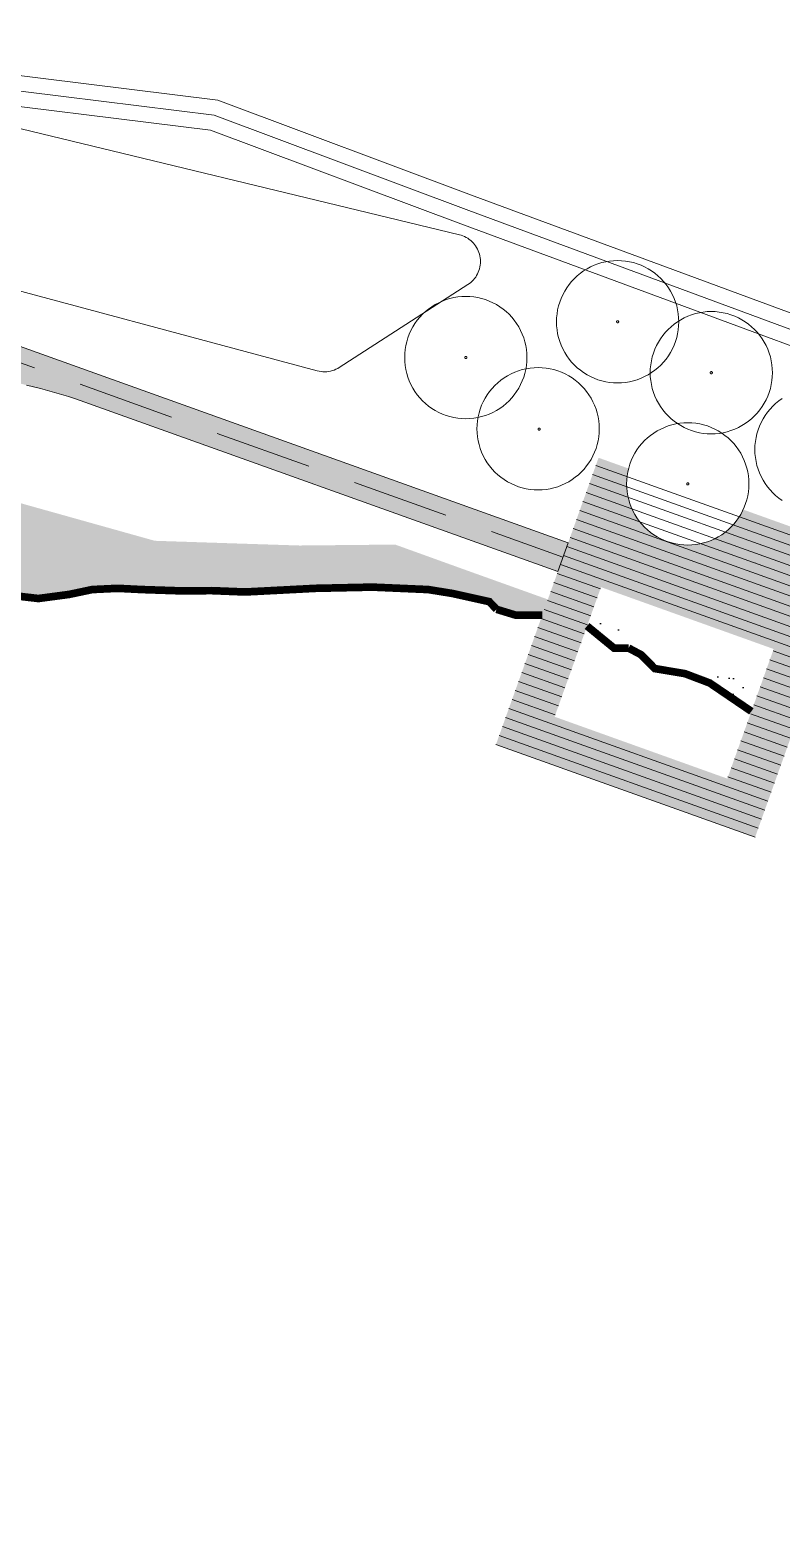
# Model space of a CAD drawing. Header units: inches. Extents: x 501854 to 503583, y 4345579 to 4347155.
# Drawn here: x 502454 to 502503.2, y 4346390.6 to 4346487.5 of the extents above; entities that cross this region are included whole.
import ezdxf

# ---------------------------------------------------------------- set-up
doc = ezdxf.new("R2010")
doc.units = ezdxf.units.IN
doc.header["$MEASUREMENT"] = 0
doc.linetypes.add('HIDDEN', pattern=[9.525, 6.35, -3.175])
for name, color, linetype, lineweight in [('cp_alberi_linea', 252, 'Continuous', 9), ('cp_canne_tratteggio', 16, 'Continuous', 0), ('cp_limite laguna_linea', 124, 'Continuous', 13), ('cp_piattaforme_tratteggio', 16, 'Continuous', 0), ('cp_pozzette_linee', 142, 'Continuous', 5), ('cp_profilo passerella_linea', 14, 'Continuous', 13), ('cp_recinzioni leggere_linea', 132, 'Continuous', 9), ('cp_retino nav', 124, 'Continuous', 13), ('cp_simboli_linea', 21, 'Continuous', 5), ('cp_vegetazione_linee', 34, 'Continuous', 5)]:
    doc.layers.add(name, color=color, linetype=linetype, lineweight=lineweight)
doc.layers.add('cp_retino_passerella', color=12, linetype='Continuous')
pattern_1 = [(64.2604, (502743.642, 4346446.89), (-1.385729, 2.538138), [0, -2.28, 0, -2.55, 0, -2.4375]), (34.2604, (502743.642, 4346446.89), (0.464291, 4.97512), [0, -1.23, 0, -2.055, 0, -0.7875]), (354.2604, (502741.9946, 4346446.0592), (4.167091, 2.1108425), [0, -0.75, 0, -2.7, 0, -3.525]), (344.2604, (502741.9946, 4346446.059), (3.433469, 3.205822), [0, -0.375, 0, -1.77, 0, -2.025])]

msp = doc.modelspace()

# ---------------------------------------------------------------- hatches: boundary and pattern name
at = {"layer": 'cp_canne_tratteggio', "lineweight": 25}
h = msp.add_hatch(dxfattribs=at)
h.set_pattern_fill('AR-SAND', color=256, scale=1.5, angle=25)
h.set_pattern_definition(pattern_1)
h.paths.add_polyline_path([(501986.281, 4346399.105), (501992.935, 4346401.656, -0.087858), (502078.709, 4346409.996), (502055.176, 4346414.128), (502047.071, 4346414.128), (502025.651, 4346411.815), (502013.493, 4346410.948), (502005.099, 4346407.913), (501993.376, 4346406.178), (501985.56, 4346402.565), (501978.787, 4346403.354), (501975.795, 4346402.313), (501965.994, 4346398.9), (501964.513, 4346399.967), (501961.036, 4346399.377), (501962.485, 4346390.561), (501963.844, 4346390.744), (501967.866, 4346392.12), (501971.252, 4346393.39), (501974.533, 4346394.66), (501979.402, 4346396.565)])
h.paths.add_polyline_path([(502122.318, 4346406.595), (502113.821, 4346407.327), (502102.834, 4346410.692), (502094.776, 4346410.253), (502093.479, 4346408.389, -0.035951), (502128.187, 4346400.979, 0.258775), (502196.159, 4346400.784, -0.063887), (502290.862, 4346433.897), (502290.862, 4346435.079), (502280.765, 4346435.569), (502257.539, 4346429.251), (502239.698, 4346421.898), (502222.613, 4346417.467), (502208.549, 4346409.046), (502193.63, 4346406.067), (502190.347, 4346403.683), (502187.363, 4346401.001), (502176.025, 4346397.127), (502167.371, 4346396.68), (502159.464, 4346394.892), (502138.873, 4346399.28), (502134.918, 4346402.791)])
h.paths.add_polyline_path([(502082.177, 4346412.009), (502078.709, 4346409.996, -0.015034), (502093.479, 4346408.389)])
h.paths.add_polyline_path([(502353.44, 4346437.805), (502354.244, 4346437.9), (502354.964, 4346438.069), (502355.547, 4346438.302), (502356.563, 4346438.725), (502358.087, 4346439.318), (502361.452, 4346440.821), (502363.483, 4346441.012), (502364.457, 4346441.117), (502365.369, 4346441.35), (502367.418, 4346442.095), (502371.102, 4346442.109), (502371.631, 4346442.175), (502372.491, 4346442.44), (502374.304, 4346443.293), (502376.262, 4346443.763), (502378.312, 4346444.093), (502380.584, 4346444.453), (502380.673, 4346444.471), (502380.76, 4346444.498), (502383.669, 4346445.521), (502386.395, 4346446.699), (502394.491, 4346449.874), (502399.095, 4346451.621), (502406.16, 4346454.081), (502409.811, 4346455.272), (502413.541, 4346456.463), (502419.206, 4346458.222), (502423.489, 4346459.318), (502428.518, 4346459.416), (502430.836, 4346458.9), (502430.914, 4346458.886), (502430.993, 4346458.878), (502431.073, 4346458.876), (502431.153, 4346458.881), (502433.057, 4346459.071), (502434.565, 4346459.23), (502436.708, 4346459.151), (502440.607, 4346458.851), (502442.907, 4346458.276), (502445.462, 4346456.328), (502446.313, 4346455.579), (502447.979, 4346454.316), (502448.702, 4346453.847), (502450.589, 4346452.859), (502452.556, 4346450.76), (502453.244, 4346450.469), (502454.62, 4346450.311), (502456.632, 4346450.578), (502458.764, 4346451.027), (502461.394, 4346450.896), (502463.775, 4346450.816), (502465.978, 4346450.824), (502468.141, 4346450.737), (502472.745, 4346450.975), (502476.475, 4346451.055), (502480.67, 4346450.872), (502484.119, 4346450.105), (502484.594, 4346449.605), (502485.876, 4346449.214), (502487.584, 4346449.214), (502487.954, 4346450.248), (502482.423, 4346452.229), (502477.963, 4346453.837), (502471.707, 4346453.775), (502467.867, 4346453.899), (502462.23, 4346454.085), (502449.304, 4346457.705), (502448.036, 4346460.08), (502444.59, 4346462.583), (502438.482, 4346461.957), (502425.325, 4346461.645), (502408.566, 4346456.483), (502391.651, 4346451.165), (502384.446, 4346450.383), (502375.519, 4346446.941), (502356.375, 4346443.499), (502353.164, 4346441.458), (502348.98, 4346439.32), (502335.746, 4346437.863), (502321.539, 4346434.462), (502311.987, 4346435.116), (502308.869, 4346435.113), (502308.869, 4346433.462), (502311.87, 4346433.28), (502313.105, 4346433.175), (502317.259, 4346432.963), (502320.022, 4346432.81), (502320.095, 4346432.809), (502320.167, 4346432.813), (502320.184, 4346432.815), (502323.397, 4346433.772), (502326.917, 4346434.228), (502330.279, 4346434.155), (502330.79, 4346434.216), (502333.195, 4346434.963), (502334.981, 4346434.82), (502336.092, 4346434.851), (502337.68, 4346434.851), (502339.823, 4346435.014), (502342.598, 4346435.624), (502344.93, 4346435.846), (502347.955, 4346436.558), (502349.731, 4346437.279), (502351.928, 4346437.686)])
h.paths.add_polyline_path([(502768.185, 4346429.638), (502763.485, 4346428.055), (502757.435, 4346427.839), (502754.975, 4346427.752), (502747.195, 4346428.991), (502747.239, 4346427.582), (502750.564, 4346426.502), (502752.866, 4346426.184), (502755.644, 4346426.105), (502757.708, 4346426.263), (502759.613, 4346426.581), (502761.915, 4346426.978), (502764.058, 4346426.978), (502766.36, 4346427.057), (502768.257, 4346427.328)])
h = msp.add_hatch(dxfattribs=at)
h.set_pattern_fill('AR-SAND', color=256, scale=1.5, angle=25)
h.set_pattern_definition(pattern_1)
h.paths.add_polyline_path([(502500.462, 4346445.247), (502500.602, 4346445.768), (502495.022, 4346447.271), (502490.778, 4346449.237), (502490.519, 4346448.513), (502491.02, 4346448.102), (502491.963, 4346447.329), (502492.281, 4346447.069), (502493.236, 4346447.069), (502494.057, 4346446.632), (502494.951, 4346445.729), (502496.923, 4346445.398), (502498.542, 4346444.786), (502500.692, 4346443.325), (502501.271, 4346442.931), (502501.914, 4346444.727)])
at = {"layer": 'cp_piattaforme_tratteggio'}
h = msp.add_hatch(dxfattribs=at)
h.set_pattern_fill('ANSI31', color=256, scale=5, angle=-225)
h.set_pattern_definition([(160.2992, (502484.5595, 4346440.7671), (-0.210693, -0.588416), [])])
h.paths.add_polyline_path([(502508.221, 4346453.442), (502491.271, 4346459.512), (502488.406, 4346451.509), (502488.406, 4346451.509), (502487.732, 4346449.626), (502484.559, 4346440.767), (502501.509, 4346434.698), (502505.356, 4346445.44)])
h.paths.add_polyline_path([(502502.731, 4346447.007), (502499.696, 4346438.534), (502488.394, 4346442.581), (502491.414, 4346451.011), (502491.429, 4346451.054)], flags=16)
at = {"layer": 'cp_retino nav'}
h = msp.add_hatch(color=256, dxfattribs=at)
h.dxf.hatch_style = 1
h.paths.add_polyline_path([(502488.406, 4346451.509), (502488.406, 4346451.509), (502487.732, 4346449.626), (502484.559, 4346440.767), (502501.509, 4346434.698), (502505.356, 4346445.44), (502505.556, 4346445.998), (502505.555, 4346445.998), (502506.23, 4346447.88), (502508.221, 4346453.442), (502500.733, 4346456.124), (502500.693, 4346456.036), (502500.57, 4346455.805), (502500.432, 4346455.583), (502500.279, 4346455.37), (502500.113, 4346455.168), (502499.934, 4346454.977), (502499.743, 4346454.798), (502499.541, 4346454.632), (502499.328, 4346454.48), (502499.106, 4346454.341), (502498.875, 4346454.218), (502498.637, 4346454.11), (502498.392, 4346454.018), (502498.141, 4346453.942), (502497.886, 4346453.882), (502497.628, 4346453.84), (502497.368, 4346453.814), (502497.106, 4346453.805), (502496.844, 4346453.814), (502496.584, 4346453.84), (502496.326, 4346453.882), (502496.071, 4346453.942), (502495.82, 4346454.018), (502495.575, 4346454.11), (502495.337, 4346454.218), (502495.106, 4346454.341), (502494.884, 4346454.48), (502494.671, 4346454.632), (502494.469, 4346454.798), (502494.277, 4346454.977), (502494.099, 4346455.168), (502493.932, 4346455.37), (502493.78, 4346455.583), (502493.642, 4346455.805), (502493.518, 4346456.036), (502493.41, 4346456.275), (502493.318, 4346456.52), (502493.242, 4346456.77), (502493.183, 4346457.025), (502493.14, 4346457.283), (502493.114, 4346457.544), (502493.106, 4346457.805), (502493.114, 4346458.067), (502493.14, 4346458.328), (502493.183, 4346458.586), (502493.235, 4346458.809), (502491.271, 4346459.512)])
h.paths.add_polyline_path([(502491.429, 4346451.054), (502502.731, 4346447.007), (502499.696, 4346438.534), (502488.394, 4346442.581), (502491.414, 4346451.011)], flags=16)
at = {"layer": 'cp_retino_passerella'}
h = msp.add_hatch(color=256, dxfattribs=at)
h.dxf.hatch_style = 1
h.paths.add_polyline_path([(502443.922, 4346465.511), (502442.968, 4346465.513), (502442.492, 4346465.507), (502442.015, 4346465.495), (502441.539, 4346465.479), (502441.063, 4346465.457), (502440.587, 4346465.431), (502440.112, 4346465.399), (502439.636, 4346465.362), (502439.162, 4346465.321), (502438.687, 4346465.274), (502438.214, 4346465.222), (502437.74, 4346465.165), (502437.268, 4346465.104), (502436.796, 4346465.037), (502436.325, 4346464.965), (502435.854, 4346464.888), (502435.385, 4346464.806), (502434.916, 4346464.719), (502434.449, 4346464.628), (502433.982, 4346464.531), (502433.516, 4346464.429), (502427.375, 4346462.836), (502402.757, 4346456.451), (502378.206, 4346450.083), (502353.553, 4346443.689), (502325.215, 4346436.339), (502324.719, 4346436.232), (502324.216, 4346436.168), (502323.709, 4346436.147), (502308.869, 4346436.147), (502308.869, 4346438.147), (502323.709, 4346438.147), (502324.047, 4346438.161), (502324.382, 4346438.204), (502324.713, 4346438.275), (502353.051, 4346445.625), (502377.704, 4346452.019), (502402.255, 4346458.387), (502426.873, 4346464.772), (502442.258, 4346468.762), (502442.97, 4346468.922), (502443.692, 4346469.034), (502444.419, 4346469.098), (502445.15, 4346469.114), (502445.879, 4346469.081), (502446.605, 4346469), (502447.324, 4346468.871), (502448.032, 4346468.694), (502448.728, 4346468.471), (502489.28, 4346453.95), (502488.604, 4346452.068), (502457.044, 4346463.369), (502456.589, 4346463.512), (502456.133, 4346463.65), (502455.675, 4346463.784), (502455.217, 4346463.912), (502454.756, 4346464.036), (502454.295, 4346464.155), (502453.832, 4346464.269), (502453.368, 4346464.378), (502452.903, 4346464.482), (502452.437, 4346464.581), (502451.97, 4346464.675), (502451.501, 4346464.765), (502451.032, 4346464.849), (502450.562, 4346464.928), (502450.092, 4346465.002), (502449.62, 4346465.072), (502449.148, 4346465.136), (502448.675, 4346465.195), (502448.201, 4346465.249), (502447.727, 4346465.299), (502447.253, 4346465.343), (502446.778, 4346465.382), (502446.302, 4346465.416), (502445.827, 4346465.445), (502445.351, 4346465.469), (502444.875, 4346465.488), (502444.398, 4346465.502)])

# ---------------------------------------------------------------- linework, layer by layer
at = {"layer": 'cp_alberi_linea'}
for points in [[(502496.509, 4346468.667), (502496.483, 4346468.927), (502496.441, 4346469.186), (502496.381, 4346469.44), (502496.305, 4346469.691), (502496.213, 4346469.936), (502496.105, 4346470.174), (502495.982, 4346470.405), (502495.844, 4346470.627), (502495.691, 4346470.84), (502495.525, 4346471.043), (502495.346, 4346471.234), (502495.155, 4346471.413), (502494.953, 4346471.579), (502494.74, 4346471.731), (502494.518, 4346471.869), (502494.287, 4346471.993), (502494.048, 4346472.101), (502493.803, 4346472.193), (502493.553, 4346472.269), (502493.298, 4346472.328), (502493.04, 4346472.371), (502492.779, 4346472.397), (502492.518, 4346472.405), (502492.256, 4346472.397), (502491.996, 4346472.371), (502491.737, 4346472.328), (502491.482, 4346472.269), (502491.232, 4346472.193), (502490.987, 4346472.101), (502490.748, 4346471.993), (502490.518, 4346471.869), (502490.295, 4346471.731), (502490.083, 4346471.579), (502489.88, 4346471.413), (502489.689, 4346471.234), (502489.51, 4346471.043), (502489.344, 4346470.84), (502489.192, 4346470.627), (502489.054, 4346470.405), (502488.93, 4346470.174), (502488.822, 4346469.936), (502488.73, 4346469.691), (502488.654, 4346469.44), (502488.594, 4346469.186), (502488.552, 4346468.927), (502488.526, 4346468.667), (502488.518, 4346468.405), (502488.526, 4346468.144), (502488.552, 4346467.883), (502488.594, 4346467.625), (502488.654, 4346467.37), (502488.73, 4346467.119), (502488.822, 4346466.874), (502488.93, 4346466.636), (502489.054, 4346466.405), (502489.192, 4346466.183), (502489.344, 4346465.97), (502489.51, 4346465.768), (502489.689, 4346465.577), (502489.88, 4346465.398), (502490.083, 4346465.232), (502490.295, 4346465.079), (502490.518, 4346464.941), (502490.748, 4346464.818), (502490.987, 4346464.71), (502491.232, 4346464.617), (502491.482, 4346464.541), (502491.737, 4346464.482), (502491.996, 4346464.439), (502492.256, 4346464.414), (502492.518, 4346464.405), (502492.779, 4346464.414), (502493.04, 4346464.439), (502493.298, 4346464.482), (502493.553, 4346464.541), (502493.803, 4346464.617), (502494.048, 4346464.71), (502494.287, 4346464.818), (502494.518, 4346464.941), (502494.74, 4346465.079), (502494.953, 4346465.232), (502495.155, 4346465.398), (502495.346, 4346465.577), (502495.525, 4346465.768), (502495.691, 4346465.97), (502495.844, 4346466.183), (502495.982, 4346466.405), (502496.105, 4346466.636), (502496.213, 4346466.874), (502496.305, 4346467.119), (502496.381, 4346467.37), (502496.441, 4346467.625), (502496.483, 4346467.883), (502496.509, 4346468.144), (502496.518, 4346468.405)], [(502486.585, 4346466.065), (502486.576, 4346466.327), (502486.551, 4346466.587), (502486.508, 4346466.845), (502486.449, 4346467.1), (502486.373, 4346467.351), (502486.28, 4346467.596), (502486.172, 4346467.834), (502486.049, 4346468.065), (502485.911, 4346468.287), (502485.758, 4346468.5), (502485.592, 4346468.703), (502485.413, 4346468.894), (502485.222, 4346469.072), (502485.02, 4346469.239), (502484.807, 4346469.391), (502484.585, 4346469.529), (502484.354, 4346469.653), (502484.116, 4346469.761), (502483.871, 4346469.853), (502483.62, 4346469.929), (502483.365, 4346469.988), (502483.107, 4346470.031), (502482.846, 4346470.057), (502482.585, 4346470.065), (502482.323, 4346470.057), (502482.063, 4346470.031), (502481.804, 4346469.988), (502481.55, 4346469.929), (502481.299, 4346469.853), (502481.054, 4346469.761), (502480.816, 4346469.653), (502480.585, 4346469.529), (502480.363, 4346469.391), (502480.15, 4346469.239), (502479.947, 4346469.072), (502479.756, 4346468.894), (502479.577, 4346468.703), (502479.411, 4346468.5), (502479.259, 4346468.287), (502479.121, 4346468.065), (502478.997, 4346467.834), (502478.889, 4346467.596), (502478.797, 4346467.351), (502478.721, 4346467.1), (502478.662, 4346466.845), (502478.619, 4346466.587), (502478.593, 4346466.327), (502478.585, 4346466.065), (502478.593, 4346465.804), (502478.619, 4346465.543), (502478.662, 4346465.285), (502478.721, 4346465.03), (502478.797, 4346464.779), (502478.889, 4346464.534), (502478.997, 4346464.296), (502479.121, 4346464.065), (502479.259, 4346463.843), (502479.411, 4346463.63), (502479.577, 4346463.428), (502479.756, 4346463.237), (502479.947, 4346463.058), (502480.15, 4346462.892), (502480.363, 4346462.739), (502480.585, 4346462.601), (502480.816, 4346462.478), (502481.054, 4346462.37), (502481.299, 4346462.277), (502481.55, 4346462.201), (502481.804, 4346462.142), (502482.063, 4346462.099), (502482.323, 4346462.074), (502482.585, 4346462.065), (502482.846, 4346462.074), (502483.107, 4346462.099), (502483.365, 4346462.142), (502483.62, 4346462.201), (502483.871, 4346462.277), (502484.116, 4346462.37), (502484.354, 4346462.478), (502484.585, 4346462.601), (502484.807, 4346462.739), (502485.02, 4346462.892), (502485.222, 4346463.058), (502485.413, 4346463.237), (502485.592, 4346463.428), (502485.758, 4346463.63), (502485.911, 4346463.843), (502486.049, 4346464.065), (502486.172, 4346464.296), (502486.28, 4346464.534), (502486.373, 4346464.779), (502486.449, 4346465.03), (502486.508, 4346465.285), (502486.551, 4346465.543), (502486.576, 4346465.804)], [(502494.656, 4346465.338), (502494.647, 4346465.076), (502494.656, 4346464.815), (502494.682, 4346464.554), (502494.724, 4346464.296), (502494.784, 4346464.041), (502494.86, 4346463.79), (502494.952, 4346463.545), (502495.06, 4346463.307), (502495.183, 4346463.076), (502495.322, 4346462.854), (502495.474, 4346462.641), (502495.64, 4346462.439), (502495.819, 4346462.248), (502496.01, 4346462.069), (502496.212, 4346461.903), (502496.425, 4346461.75), (502496.647, 4346461.612), (502496.878, 4346461.489), (502497.117, 4346461.381), (502497.362, 4346461.288), (502497.612, 4346461.212), (502497.867, 4346461.153), (502498.125, 4346461.11), (502498.386, 4346461.085), (502498.647, 4346461.076), (502498.909, 4346461.085), (502499.17, 4346461.11), (502499.428, 4346461.153), (502499.683, 4346461.212), (502499.933, 4346461.288), (502500.178, 4346461.381), (502500.417, 4346461.489), (502500.647, 4346461.612), (502500.87, 4346461.75), (502501.083, 4346461.903), (502501.285, 4346462.069), (502501.476, 4346462.248), (502501.655, 4346462.439), (502501.821, 4346462.641), (502501.973, 4346462.854), (502502.112, 4346463.076), (502502.235, 4346463.307), (502502.343, 4346463.545), (502502.435, 4346463.79), (502502.511, 4346464.041), (502502.571, 4346464.296), (502502.613, 4346464.554), (502502.639, 4346464.815), (502502.647, 4346465.076), (502502.639, 4346465.338), (502502.613, 4346465.598), (502502.571, 4346465.856), (502502.511, 4346466.111), (502502.435, 4346466.362), (502502.343, 4346466.607), (502502.235, 4346466.845), (502502.112, 4346467.076), (502501.973, 4346467.298), (502501.821, 4346467.511), (502501.655, 4346467.714), (502501.476, 4346467.905), (502501.285, 4346468.083), (502501.083, 4346468.25), (502500.87, 4346468.402), (502500.647, 4346468.54), (502500.417, 4346468.664), (502500.178, 4346468.772), (502499.933, 4346468.864), (502499.683, 4346468.94), (502499.428, 4346468.999), (502499.17, 4346469.042), (502498.909, 4346469.068), (502498.647, 4346469.076), (502498.386, 4346469.068), (502498.125, 4346469.042), (502497.867, 4346468.999), (502497.612, 4346468.94), (502497.362, 4346468.864), (502497.117, 4346468.772), (502496.878, 4346468.664), (502496.647, 4346468.54), (502496.425, 4346468.402), (502496.212, 4346468.25), (502496.01, 4346468.083), (502495.819, 4346467.905), (502495.64, 4346467.714), (502495.474, 4346467.511), (502495.322, 4346467.298), (502495.183, 4346467.076), (502495.06, 4346466.845), (502494.952, 4346466.607), (502494.86, 4346466.362), (502494.784, 4346466.111), (502494.724, 4346465.856), (502494.682, 4346465.598)], [(502492.588, 4346468.41), (502492.587, 4346468.414), (502492.586, 4346468.419), (502492.585, 4346468.423), (502492.584, 4346468.428), (502492.582, 4346468.432), (502492.581, 4346468.436), (502492.578, 4346468.44), (502492.576, 4346468.444), (502492.573, 4346468.448), (502492.57, 4346468.451), (502492.567, 4346468.455), (502492.564, 4346468.458), (502492.56, 4346468.461), (502492.557, 4346468.463), (502492.553, 4346468.466), (502492.549, 4346468.468), (502492.544, 4346468.47), (502492.54, 4346468.472), (502492.536, 4346468.473), (502492.531, 4346468.474), (502492.527, 4346468.475), (502492.522, 4346468.475), (502492.518, 4346468.475), (502492.513, 4346468.475), (502492.508, 4346468.475), (502492.504, 4346468.474), (502492.499, 4346468.473), (502492.495, 4346468.472), (502492.491, 4346468.47), (502492.487, 4346468.468), (502492.483, 4346468.466), (502492.479, 4346468.463), (502492.475, 4346468.461), (502492.471, 4346468.458), (502492.468, 4346468.455), (502492.465, 4346468.451), (502492.462, 4346468.448), (502492.459, 4346468.444), (502492.457, 4346468.44), (502492.455, 4346468.436), (502492.453, 4346468.432), (502492.451, 4346468.428), (502492.45, 4346468.423), (502492.449, 4346468.419), (502492.448, 4346468.414), (502492.448, 4346468.41), (502492.448, 4346468.405), (502492.448, 4346468.401), (502492.448, 4346468.396), (502492.449, 4346468.391), (502492.45, 4346468.387), (502492.451, 4346468.383), (502492.453, 4346468.378), (502492.455, 4346468.374), (502492.457, 4346468.37), (502492.459, 4346468.366), (502492.462, 4346468.362), (502492.465, 4346468.359), (502492.468, 4346468.356), (502492.471, 4346468.352), (502492.475, 4346468.35), (502492.479, 4346468.347), (502492.483, 4346468.344), (502492.487, 4346468.342), (502492.491, 4346468.34), (502492.495, 4346468.339), (502492.499, 4346468.337), (502492.504, 4346468.336), (502492.508, 4346468.336), (502492.513, 4346468.335), (502492.518, 4346468.335), (502492.522, 4346468.335), (502492.527, 4346468.336), (502492.531, 4346468.336), (502492.536, 4346468.337), (502492.54, 4346468.339), (502492.544, 4346468.34), (502492.549, 4346468.342), (502492.553, 4346468.344), (502492.557, 4346468.347), (502492.56, 4346468.35), (502492.564, 4346468.352), (502492.567, 4346468.356), (502492.57, 4346468.359), (502492.573, 4346468.362), (502492.576, 4346468.366), (502492.578, 4346468.37), (502492.581, 4346468.374), (502492.582, 4346468.378), (502492.584, 4346468.383), (502492.585, 4346468.387), (502492.586, 4346468.391), (502492.587, 4346468.396), (502492.588, 4346468.401), (502492.588, 4346468.405)], [(502482.655, 4346466.065), (502482.655, 4346466.07), (502482.654, 4346466.074), (502482.654, 4346466.079), (502482.653, 4346466.083), (502482.651, 4346466.088), (502482.65, 4346466.092), (502482.648, 4346466.096), (502482.646, 4346466.1), (502482.643, 4346466.104), (502482.64, 4346466.108), (502482.638, 4346466.111), (502482.634, 4346466.115), (502482.631, 4346466.118), (502482.627, 4346466.121), (502482.624, 4346466.123), (502482.62, 4346466.126), (502482.616, 4346466.128), (502482.612, 4346466.13), (502482.607, 4346466.132), (502482.603, 4346466.133), (502482.598, 4346466.134), (502482.594, 4346466.135), (502482.589, 4346466.135), (502482.585, 4346466.135), (502482.58, 4346466.135), (502482.576, 4346466.135), (502482.571, 4346466.134), (502482.567, 4346466.133), (502482.562, 4346466.132), (502482.558, 4346466.13), (502482.554, 4346466.128), (502482.55, 4346466.126), (502482.546, 4346466.123), (502482.542, 4346466.121), (502482.539, 4346466.118), (502482.535, 4346466.115), (502482.532, 4346466.111), (502482.529, 4346466.108), (502482.527, 4346466.104), (502482.524, 4346466.1), (502482.522, 4346466.096), (502482.52, 4346466.092), (502482.518, 4346466.088), (502482.517, 4346466.083), (502482.516, 4346466.079), (502482.515, 4346466.074), (502482.515, 4346466.07), (502482.515, 4346466.065), (502482.515, 4346466.061), (502482.515, 4346466.056), (502482.516, 4346466.051), (502482.517, 4346466.047), (502482.518, 4346466.043), (502482.52, 4346466.038), (502482.522, 4346466.034), (502482.524, 4346466.03), (502482.527, 4346466.026), (502482.529, 4346466.022), (502482.532, 4346466.019), (502482.535, 4346466.016), (502482.539, 4346466.012), (502482.542, 4346466.01), (502482.546, 4346466.007), (502482.55, 4346466.004), (502482.554, 4346466.002), (502482.558, 4346466), (502482.562, 4346465.999), (502482.567, 4346465.997), (502482.571, 4346465.996), (502482.576, 4346465.996), (502482.58, 4346465.995), (502482.585, 4346465.995), (502482.589, 4346465.995), (502482.594, 4346465.996), (502482.598, 4346465.996), (502482.603, 4346465.997), (502482.607, 4346465.999), (502482.612, 4346466), (502482.616, 4346466.002), (502482.62, 4346466.004), (502482.624, 4346466.007), (502482.627, 4346466.01), (502482.631, 4346466.012), (502482.634, 4346466.016), (502482.638, 4346466.019), (502482.64, 4346466.022), (502482.643, 4346466.026), (502482.646, 4346466.03), (502482.648, 4346466.034), (502482.65, 4346466.038), (502482.651, 4346466.043), (502482.653, 4346466.047), (502482.654, 4346466.051), (502482.654, 4346466.056), (502482.655, 4346466.061)], [(502491.315, 4346461.41), (502491.306, 4346461.672), (502491.281, 4346461.933), (502491.238, 4346462.191), (502491.179, 4346462.446), (502491.103, 4346462.696), (502491.01, 4346462.941), (502490.902, 4346463.18), (502490.779, 4346463.41), (502490.641, 4346463.633), (502490.488, 4346463.846), (502490.322, 4346464.048), (502490.143, 4346464.239), (502489.952, 4346464.418), (502489.75, 4346464.584), (502489.537, 4346464.736), (502489.315, 4346464.875), (502489.084, 4346464.998), (502488.846, 4346465.106), (502488.601, 4346465.198), (502488.35, 4346465.274), (502488.095, 4346465.334), (502487.837, 4346465.376), (502487.576, 4346465.402), (502487.315, 4346465.41), (502487.053, 4346465.402), (502486.793, 4346465.376), (502486.534, 4346465.334), (502486.28, 4346465.274), (502486.029, 4346465.198), (502485.784, 4346465.106), (502485.546, 4346464.998), (502485.315, 4346464.875), (502485.093, 4346464.736), (502484.88, 4346464.584), (502484.677, 4346464.418), (502484.486, 4346464.239), (502484.307, 4346464.048), (502484.141, 4346463.846), (502483.989, 4346463.633), (502483.851, 4346463.41), (502483.727, 4346463.18), (502483.619, 4346462.941), (502483.527, 4346462.696), (502483.451, 4346462.446), (502483.392, 4346462.191), (502483.349, 4346461.933), (502483.323, 4346461.672), (502483.315, 4346461.41), (502483.323, 4346461.149), (502483.349, 4346460.888), (502483.392, 4346460.63), (502483.451, 4346460.375), (502483.527, 4346460.125), (502483.619, 4346459.88), (502483.727, 4346459.641), (502483.851, 4346459.41), (502483.989, 4346459.188), (502484.141, 4346458.975), (502484.307, 4346458.773), (502484.486, 4346458.582), (502484.677, 4346458.403), (502484.88, 4346458.237), (502485.093, 4346458.085), (502485.315, 4346457.946), (502485.546, 4346457.823), (502485.784, 4346457.715), (502486.029, 4346457.623), (502486.28, 4346457.547), (502486.534, 4346457.487), (502486.793, 4346457.445), (502487.053, 4346457.419), (502487.315, 4346457.41), (502487.576, 4346457.419), (502487.837, 4346457.445), (502488.095, 4346457.487), (502488.35, 4346457.547), (502488.601, 4346457.623), (502488.846, 4346457.715), (502489.084, 4346457.823), (502489.315, 4346457.946), (502489.537, 4346458.085), (502489.75, 4346458.237), (502489.952, 4346458.403), (502490.143, 4346458.582), (502490.322, 4346458.773), (502490.488, 4346458.975), (502490.641, 4346459.188), (502490.779, 4346459.41), (502490.902, 4346459.641), (502491.01, 4346459.88), (502491.103, 4346460.125), (502491.179, 4346460.375), (502491.238, 4346460.63), (502491.281, 4346460.888), (502491.306, 4346461.149)], [(502498.717, 4346465.081), (502498.717, 4346465.085), (502498.716, 4346465.09), (502498.715, 4346465.094), (502498.714, 4346465.099), (502498.712, 4346465.103), (502498.71, 4346465.107), (502498.708, 4346465.111), (502498.706, 4346465.115), (502498.703, 4346465.119), (502498.7, 4346465.122), (502498.697, 4346465.126), (502498.694, 4346465.129), (502498.69, 4346465.132), (502498.686, 4346465.134), (502498.683, 4346465.137), (502498.678, 4346465.139), (502498.674, 4346465.141), (502498.67, 4346465.143), (502498.666, 4346465.144), (502498.661, 4346465.145), (502498.657, 4346465.146), (502498.652, 4346465.146), (502498.647, 4346465.146), (502498.643, 4346465.146), (502498.638, 4346465.146), (502498.634, 4346465.145), (502498.629, 4346465.144), (502498.625, 4346465.143), (502498.621, 4346465.141), (502498.616, 4346465.139), (502498.612, 4346465.137), (502498.609, 4346465.134), (502498.605, 4346465.132), (502498.601, 4346465.129), (502498.598, 4346465.126), (502498.595, 4346465.122), (502498.592, 4346465.119), (502498.589, 4346465.115), (502498.587, 4346465.111), (502498.585, 4346465.107), (502498.583, 4346465.103), (502498.581, 4346465.099), (502498.58, 4346465.094), (502498.579, 4346465.09), (502498.578, 4346465.085), (502498.578, 4346465.081), (502498.577, 4346465.076), (502498.578, 4346465.072), (502498.578, 4346465.067), (502498.579, 4346465.062), (502498.58, 4346465.058), (502498.581, 4346465.054), (502498.583, 4346465.049), (502498.585, 4346465.045), (502498.587, 4346465.041), (502498.589, 4346465.037), (502498.592, 4346465.033), (502498.595, 4346465.03), (502498.598, 4346465.027), (502498.601, 4346465.023), (502498.605, 4346465.021), (502498.609, 4346465.018), (502498.612, 4346465.015), (502498.616, 4346465.013), (502498.621, 4346465.011), (502498.625, 4346465.01), (502498.629, 4346465.008), (502498.634, 4346465.007), (502498.638, 4346465.007), (502498.643, 4346465.006), (502498.647, 4346465.006), (502498.652, 4346465.006), (502498.657, 4346465.007), (502498.661, 4346465.007), (502498.666, 4346465.008), (502498.67, 4346465.01), (502498.674, 4346465.011), (502498.678, 4346465.013), (502498.683, 4346465.015), (502498.686, 4346465.018), (502498.69, 4346465.021), (502498.694, 4346465.023), (502498.697, 4346465.027), (502498.7, 4346465.03), (502498.703, 4346465.033), (502498.706, 4346465.037), (502498.708, 4346465.041), (502498.71, 4346465.045), (502498.712, 4346465.049), (502498.714, 4346465.054), (502498.715, 4346465.058), (502498.716, 4346465.062), (502498.717, 4346465.067), (502498.717, 4346465.072), (502498.718, 4346465.076)], [(502487.449, 4346461.391), (502487.449, 4346461.396), (502487.448, 4346461.4), (502487.447, 4346461.405), (502487.446, 4346461.409), (502487.444, 4346461.414), (502487.442, 4346461.418), (502487.44, 4346461.422), (502487.437, 4346461.426), (502487.435, 4346461.429), (502487.432, 4346461.433), (502487.429, 4346461.436), (502487.425, 4346461.439), (502487.422, 4346461.442), (502487.418, 4346461.445), (502487.414, 4346461.447), (502487.41, 4346461.45), (502487.406, 4346461.451), (502487.402, 4346461.453), (502487.397, 4346461.454), (502487.393, 4346461.455), (502487.388, 4346461.456), (502487.384, 4346461.457), (502487.379, 4346461.457), (502487.375, 4346461.457), (502487.37, 4346461.456), (502487.366, 4346461.455), (502487.361, 4346461.454), (502487.357, 4346461.453), (502487.352, 4346461.451), (502487.348, 4346461.45), (502487.344, 4346461.447), (502487.34, 4346461.445), (502487.337, 4346461.442), (502487.333, 4346461.439), (502487.33, 4346461.436), (502487.326, 4346461.433), (502487.324, 4346461.429), (502487.321, 4346461.426), (502487.318, 4346461.422), (502487.316, 4346461.418), (502487.314, 4346461.414), (502487.313, 4346461.409), (502487.311, 4346461.405), (502487.31, 4346461.4), (502487.31, 4346461.396), (502487.309, 4346461.391), (502487.309, 4346461.387), (502487.309, 4346461.382), (502487.31, 4346461.378), (502487.31, 4346461.373), (502487.311, 4346461.369), (502487.313, 4346461.364), (502487.314, 4346461.36), (502487.316, 4346461.356), (502487.318, 4346461.352), (502487.321, 4346461.348), (502487.324, 4346461.344), (502487.326, 4346461.341), (502487.33, 4346461.337), (502487.333, 4346461.334), (502487.337, 4346461.331), (502487.34, 4346461.328), (502487.344, 4346461.326), (502487.348, 4346461.324), (502487.352, 4346461.322), (502487.357, 4346461.32), (502487.361, 4346461.319), (502487.366, 4346461.318), (502487.37, 4346461.317), (502487.375, 4346461.317), (502487.379, 4346461.317), (502487.384, 4346461.317), (502487.388, 4346461.317), (502487.393, 4346461.318), (502487.397, 4346461.319), (502487.402, 4346461.32), (502487.406, 4346461.322), (502487.41, 4346461.324), (502487.414, 4346461.326), (502487.418, 4346461.328), (502487.422, 4346461.331), (502487.425, 4346461.334), (502487.429, 4346461.337), (502487.432, 4346461.341), (502487.435, 4346461.344), (502487.437, 4346461.348), (502487.44, 4346461.352), (502487.442, 4346461.356), (502487.444, 4346461.36), (502487.446, 4346461.364), (502487.447, 4346461.369), (502487.448, 4346461.373), (502487.449, 4346461.378), (502487.449, 4346461.382), (502487.449, 4346461.387)], [(502501.106, 4346457.805), (502501.097, 4346458.067), (502501.072, 4346458.328), (502501.029, 4346458.586), (502500.97, 4346458.841), (502500.894, 4346459.091), (502500.801, 4346459.336), (502500.693, 4346459.575), (502500.57, 4346459.805), (502500.432, 4346460.028), (502500.279, 4346460.24), (502500.113, 4346460.443), (502499.934, 4346460.634), (502499.743, 4346460.813), (502499.541, 4346460.979), (502499.328, 4346461.131), (502499.106, 4346461.27), (502498.875, 4346461.393), (502498.637, 4346461.501), (502498.392, 4346461.593), (502498.141, 4346461.669), (502497.886, 4346461.729), (502497.628, 4346461.771), (502497.368, 4346461.797), (502497.106, 4346461.805), (502496.844, 4346461.797), (502496.584, 4346461.771), (502496.326, 4346461.729), (502496.071, 4346461.669), (502495.82, 4346461.593), (502495.575, 4346461.501), (502495.337, 4346461.393), (502495.106, 4346461.27), (502494.884, 4346461.131), (502494.671, 4346460.979), (502494.469, 4346460.813), (502494.277, 4346460.634), (502494.099, 4346460.443), (502493.932, 4346460.24), (502493.78, 4346460.028), (502493.642, 4346459.805), (502493.518, 4346459.575), (502493.41, 4346459.336), (502493.318, 4346459.091), (502493.242, 4346458.841), (502493.183, 4346458.586), (502493.14, 4346458.328), (502493.114, 4346458.067), (502493.106, 4346457.805), (502493.114, 4346457.544), (502493.14, 4346457.283), (502493.183, 4346457.025), (502493.242, 4346456.77), (502493.318, 4346456.52), (502493.41, 4346456.275), (502493.518, 4346456.036), (502493.642, 4346455.805), (502493.78, 4346455.583), (502493.932, 4346455.37), (502494.099, 4346455.168), (502494.277, 4346454.977), (502494.469, 4346454.798), (502494.671, 4346454.632), (502494.884, 4346454.48), (502495.106, 4346454.341), (502495.337, 4346454.218), (502495.575, 4346454.11), (502495.82, 4346454.018), (502496.071, 4346453.942), (502496.326, 4346453.882), (502496.584, 4346453.84), (502496.844, 4346453.814), (502497.106, 4346453.805), (502497.368, 4346453.814), (502497.628, 4346453.84), (502497.886, 4346453.882), (502498.141, 4346453.942), (502498.392, 4346454.018), (502498.637, 4346454.11), (502498.875, 4346454.218), (502499.106, 4346454.341), (502499.328, 4346454.48), (502499.541, 4346454.632), (502499.743, 4346454.798), (502499.934, 4346454.977), (502500.113, 4346455.168), (502500.279, 4346455.37), (502500.432, 4346455.583), (502500.57, 4346455.805), (502500.693, 4346456.036), (502500.801, 4346456.275), (502500.894, 4346456.52), (502500.97, 4346456.77), (502501.029, 4346457.025), (502501.072, 4346457.283), (502501.097, 4346457.544)], [(502497.176, 4346457.805), (502497.176, 4346457.81), (502497.175, 4346457.815), (502497.175, 4346457.819), (502497.174, 4346457.824), (502497.172, 4346457.828), (502497.171, 4346457.832), (502497.169, 4346457.836), (502497.167, 4346457.84), (502497.164, 4346457.844), (502497.162, 4346457.848), (502497.159, 4346457.852), (502497.155, 4346457.855), (502497.152, 4346457.858), (502497.149, 4346457.861), (502497.145, 4346457.864), (502497.141, 4346457.866), (502497.137, 4346457.868), (502497.133, 4346457.87), (502497.128, 4346457.872), (502497.124, 4346457.873), (502497.12, 4346457.874), (502497.115, 4346457.875), (502497.11, 4346457.875), (502497.106, 4346457.876), (502497.101, 4346457.875), (502497.097, 4346457.875), (502497.092, 4346457.874), (502497.088, 4346457.873), (502497.083, 4346457.872), (502497.079, 4346457.87), (502497.075, 4346457.868), (502497.071, 4346457.866), (502497.067, 4346457.864), (502497.063, 4346457.861), (502497.06, 4346457.858), (502497.056, 4346457.855), (502497.053, 4346457.852), (502497.05, 4346457.848), (502497.048, 4346457.844), (502497.045, 4346457.84), (502497.043, 4346457.836), (502497.041, 4346457.832), (502497.04, 4346457.828), (502497.038, 4346457.824), (502497.037, 4346457.819), (502497.036, 4346457.815), (502497.036, 4346457.81), (502497.036, 4346457.805), (502497.036, 4346457.801), (502497.036, 4346457.796), (502497.037, 4346457.792), (502497.038, 4346457.787), (502497.04, 4346457.783), (502497.041, 4346457.779), (502497.043, 4346457.774), (502497.045, 4346457.77), (502497.048, 4346457.767), (502497.05, 4346457.763), (502497.053, 4346457.759), (502497.056, 4346457.756), (502497.06, 4346457.753), (502497.063, 4346457.75), (502497.067, 4346457.747), (502497.071, 4346457.745), (502497.075, 4346457.743), (502497.079, 4346457.741), (502497.083, 4346457.739), (502497.088, 4346457.738), (502497.092, 4346457.737), (502497.097, 4346457.736), (502497.101, 4346457.735), (502497.106, 4346457.735), (502497.11, 4346457.735), (502497.115, 4346457.736), (502497.12, 4346457.737), (502497.124, 4346457.738), (502497.128, 4346457.739), (502497.133, 4346457.741), (502497.137, 4346457.743), (502497.141, 4346457.745), (502497.145, 4346457.747), (502497.149, 4346457.75), (502497.152, 4346457.753), (502497.155, 4346457.756), (502497.159, 4346457.759), (502497.162, 4346457.763), (502497.164, 4346457.767), (502497.167, 4346457.77), (502497.169, 4346457.774), (502497.171, 4346457.779), (502497.172, 4346457.783), (502497.174, 4346457.787), (502497.175, 4346457.792), (502497.175, 4346457.796), (502497.176, 4346457.801)]]:
    msp.add_lwpolyline(points, close=True, dxfattribs=at)
for points in [[(502503.273, 4346463.379), (502503.06, 4346463.226), (502502.858, 4346463.06), (502502.667, 4346462.881), (502502.488, 4346462.69), (502502.322, 4346462.488), (502502.169, 4346462.275), (502502.031, 4346462.053), (502501.908, 4346461.822), (502501.8, 4346461.583), (502501.707, 4346461.338), (502501.632, 4346461.088), (502501.572, 4346460.833), (502501.529, 4346460.575), (502501.504, 4346460.314), (502501.495, 4346460.053), (502501.504, 4346459.791), (502501.529, 4346459.531), (502501.572, 4346459.272), (502501.632, 4346459.017), (502501.707, 4346458.767), (502501.8, 4346458.522), (502501.908, 4346458.284), (502502.031, 4346458.053), (502502.169, 4346457.83), (502502.322, 4346457.618), (502502.488, 4346457.415), (502502.667, 4346457.224), (502502.858, 4346457.045), (502503.06, 4346456.879), (502503.273, 4346456.727)], [(502501.558, 4346452.642), (502501.558, 4346452.642)]]:
    msp.add_lwpolyline(points, dxfattribs=at)
at = {"layer": 'cp_limite laguna_linea', "lineweight": 18, "const_width": 0.5}
for points in [[(502484.594, 4346449.605), (502484.119, 4346450.105), (502481.718, 4346450.639), (502480.127, 4346450.896), (502476.475, 4346451.055), (502472.745, 4346450.975), (502468.141, 4346450.737), (502465.978, 4346450.824), (502463.775, 4346450.816), (502461.394, 4346450.896), (502459.807, 4346450.975), (502458.14, 4346450.896), (502456.632, 4346450.578), (502454.62, 4346450.311), (502453.244, 4346450.469)], [(502484.594, 4346449.605), (502485.876, 4346449.214), (502487.416, 4346449.214), (502487.581, 4346449.214)], [(502490.517, 4346448.514), (502491.02, 4346448.102), (502491.963, 4346447.329), (502492.281, 4346447.069), (502493.236, 4346447.069)], [(502493.236, 4346447.069), (502494.057, 4346446.632), (502494.951, 4346445.729), (502496.923, 4346445.398), (502498.542, 4346444.786), (502500.692, 4346443.325), (502501.269, 4346442.933)]]:
    msp.add_lwpolyline(points, dxfattribs=at)
at = {"layer": 'cp_pozzette_linee'}
msp.add_lwpolyline([(502450.775, 4346481.674), (502482.165, 4346474.095), (502482.281, 4346474.063), (502482.394, 4346474.024), (502482.504, 4346473.977), (502482.611, 4346473.922), (502482.714, 4346473.861), (502482.813, 4346473.793), (502482.907, 4346473.718), (502482.996, 4346473.638), (502483.079, 4346473.551), (502483.157, 4346473.46), (502483.228, 4346473.363), (502483.292, 4346473.262), (502483.35, 4346473.157), (502483.4, 4346473.048), (502483.443, 4346472.936), (502483.479, 4346472.821), (502483.507, 4346472.705), (502483.527, 4346472.587), (502483.539, 4346472.467), (502483.543, 4346472.347), (502483.539, 4346472.227), (502483.527, 4346472.108), (502483.507, 4346471.99), (502483.48, 4346471.873), (502483.444, 4346471.758), (502483.401, 4346471.646), (502483.351, 4346471.538), (502483.294, 4346471.432), (502483.23, 4346471.331), (502483.159, 4346471.234), (502483.081, 4346471.142), (502482.998, 4346471.056), (502482.91, 4346470.975), (502482.816, 4346470.9), (502482.717, 4346470.832), (502474.309, 4346465.419), (502474.202, 4346465.355), (502474.09, 4346465.299), (502473.975, 4346465.251), (502473.856, 4346465.21), (502473.736, 4346465.178), (502473.613, 4346465.155), (502473.489, 4346465.14), (502473.364, 4346465.133), (502473.239, 4346465.135), (502473.114, 4346465.146), (502472.991, 4346465.166), (502472.869, 4346465.194), (502448.466, 4346471.73)], dxfattribs=at)
at = {"layer": 'cp_profilo passerella_linea'}
msp.add_lwpolyline([(502448.728, 4346468.471), (502489.28, 4346453.95), (502488.604, 4346452.068), (502457.044, 4346463.369), (502456.589, 4346463.512), (502456.133, 4346463.65), (502455.675, 4346463.784), (502455.217, 4346463.912), (502454.756, 4346464.036), (502454.295, 4346464.155), (502453.832, 4346464.269)], dxfattribs=at)
at = {"layer": 'cp_recinzioni leggere_linea'}
msp.add_lwpolyline([(502377.588, 4346478.245), (502388.545, 4346479.626), (502409.697, 4346482.858), (502429.071, 4346487.504), (502466.364, 4346482.898), (502483.137, 4346476.627), (502524.307, 4346461.417), (502547.138, 4346453.239), (502585.971, 4346448.386)], dxfattribs=at)
at = {"layer": 'cp_simboli_linea', "linetype": 'HIDDEN'}
msp.add_lwpolyline([(502308.869, 4346437.147), (502323.709, 4346437.147), (502324.131, 4346437.165), (502324.551, 4346437.218), (502324.964, 4346437.307), (502353.302, 4346444.657), (502377.955, 4346451.051), (502402.506, 4346457.419), (502427.124, 4346463.804), (502442.509, 4346467.795), (502443.157, 4346467.94), (502443.813, 4346468.042), (502444.474, 4346468.1), (502445.138, 4346468.114), (502445.801, 4346468.084), (502446.461, 4346468.01), (502447.114, 4346467.893), (502447.758, 4346467.732), (502448.391, 4346467.529), (502488.942, 4346453.009)], dxfattribs=at)
at = {"layer": 'cp_vegetazione_linee'}
for points in [[(502275.41, 4346462.555), (502317.466, 4346468.597), (502377.721, 4346477.254), (502388.683, 4346478.636), (502409.89, 4346481.876), (502429.128, 4346486.489), (502466.124, 4346481.92), (502482.789, 4346475.69), (502523.965, 4346460.477), (502546.904, 4346452.261), (502585.955, 4346447.38), (502606.038, 4346448.84), (502634.559, 4346450.563), (502659.979, 4346451.587), (502688.863, 4346451.853), (502722.539, 4346448.771)], [(502275.687, 4346461.585), (502317.608, 4346467.607), (502377.855, 4346476.263), (502388.821, 4346477.645), (502410.082, 4346480.894), (502429.185, 4346485.475), (502465.885, 4346480.942), (502482.44, 4346474.752), (502523.623, 4346459.537), (502546.671, 4346451.282), (502585.929, 4346446.376), (502606.104, 4346447.842), (502634.609, 4346449.564), (502660.004, 4346450.587), (502688.822, 4346450.853), (502722.448, 4346447.775)]]:
    msp.add_lwpolyline(points, dxfattribs=at)

doc.saveas('drawing.dxf')
